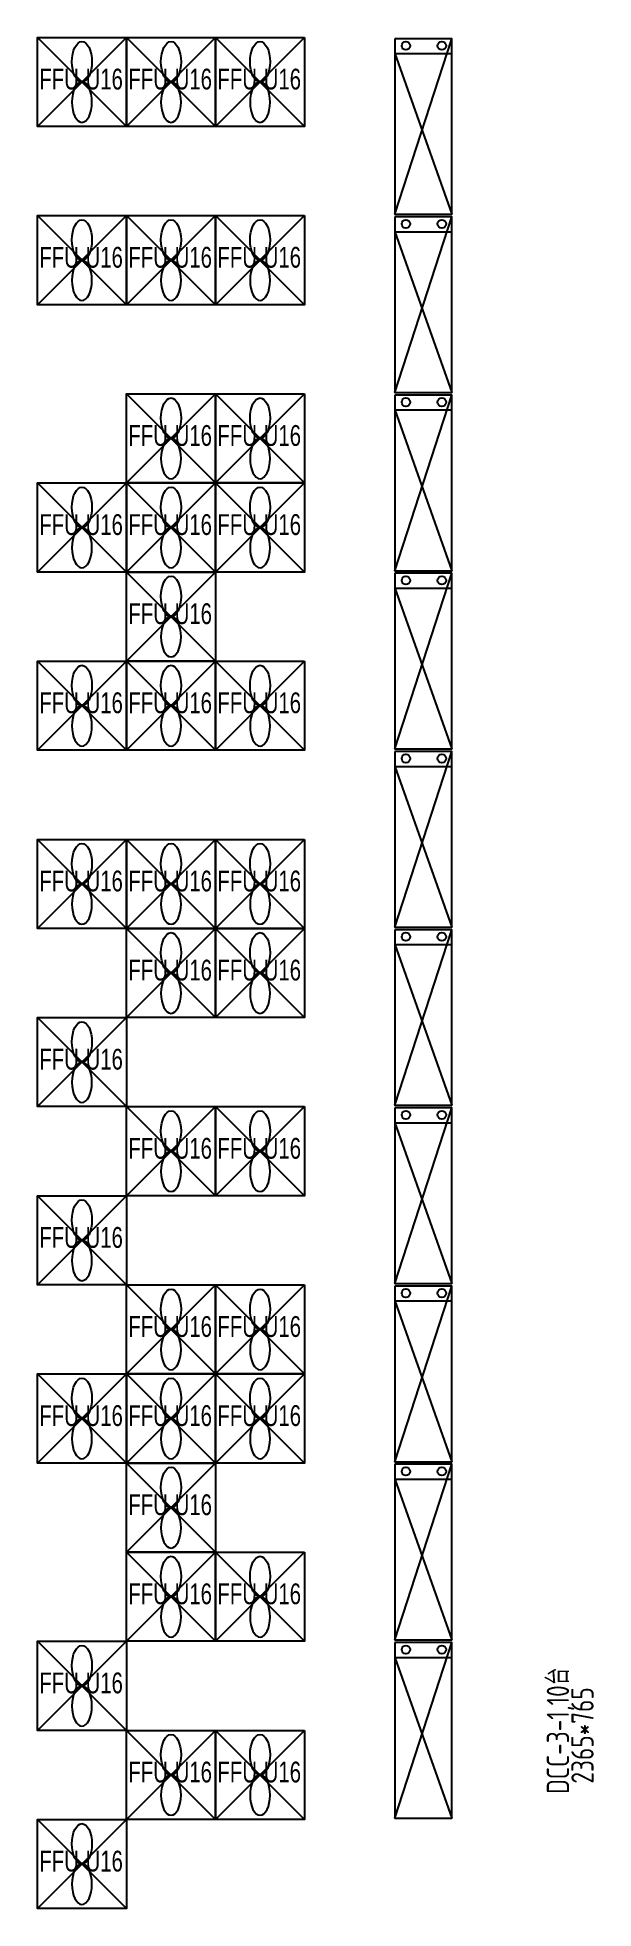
# Model space of a CAD drawing. Extents: x 1300 to 35707, y -1946 to 24200.
# Drawn here: x 1300 to 8794, y -1000 to 24200 of the extents above; entities outside this region: 3.
import ezdxf
from ezdxf.enums import TextEntityAlignment as Align

# ---------------------------------------------------------------- set-up
doc = ezdxf.new("R2010")
doc.units = 0
doc.header["$LTSCALE"] = 50
doc.header["$MEASUREMENT"] = 0
for name, color, linetype in [('0-DCC', 30, 'Continuous'), ('DCC-Size', 4, 'Continuous'), ('G-ANNO-IDEN', 7, 'Continuous'), ('K-CEIL-FFU-U16', 130, 'Continuous')]:
    doc.layers.add(name, color=color, linetype=linetype)
doc.styles.add('X-HL-CR-F1-EQP-02-01$0$EDRI-COM', font='tssdeng.shx', dxfattribs={"width": 0.8, "bigfont": 'hztxt.shx'})
doc.styles.add('X-HLP3-CR-F3-LAY-KPART-03-001$0$EDRI-COM', font='tssdeng.shx', dxfattribs={"width": 0.8, "bigfont": 'hztxt.shx'})
doc.styles.add('X-SMIC-LAY-SN1-3-KPART-001-0816$0$Arial', font='arial.ttf')

# ---------------------------------------------------------------- blocks, each defined once
blk = doc.blocks.new('DCC-3-1')
at = {"layer": '0-DCC'}
for p, q in [((-461, -1130), (304, 1235)), ((-461, 1035), (304, -1130)), ((-461, 1035), (304, 1035))]:
    blk.add_line(p, q, dxfattribs=at)
blk.add_lwpolyline([(-461, 1235), (-461, -1130), (304, -1130), (304, 1235)], close=True, dxfattribs=at)
for centre in [(-314, 1140), (170, 1140)]:
    blk.add_circle(centre, 57, dxfattribs=at)
blk = doc.blocks.new('FFU-U16')
at = {"color": 0, "linetype": 'Continuous'}
for p, q in [((-600, 600), (600, -600)), ((600, 600), (-600, -600))]:
    blk.add_line(p, q, dxfattribs=at)
blk.add_lwpolyline([(-600, 600), (600, 600), (600, -600), (-600, -600)], close=True, dxfattribs=at)
blk.add_ellipse((-272, 0), major_axis=(-272, 0), ratio=0.49619, dxfattribs=at)
at = {"color": 0, "linetype": 'Continuous', "extrusion": (0, 0, -1)}
blk.add_ellipse((272, 0), major_axis=(272, 0), ratio=0.49619, dxfattribs=at)
at = {"ltscale": 0.7, "style": 'X-SMIC-LAY-SN1-3-KPART-001-0816$0$Arial', "width": 0.7}
blk.add_text('FFU-U16', height=280, rotation=90, dxfattribs=at).set_placement((101, -574))

msp = doc.modelspace()

# ---------------------------------------------------------------- block references
at = {"layer": 'Defpoints'}
for p in [(6579, 22948), (6579, 20548), (6579, 18148), (6579, 15748), (6579, 13348), (6579, 10948), (6579, 8548), (6579, 6148), (6579, 3748), (6579, 1348)]:
    msp.add_blockref('DCC-3-1', p, dxfattribs=at)
at = {"layer": 'K-CEIL-FFU-U16', "transparency": 33554687, "rotation": 270}
for p in [(1900, 23600), (3100, 23600), (4300, 23600), (1900, 21200), (3100, 21200), (4300, 21200), (3100, 18800), (4300, 18800), (1900, 17600), (3100, 17600), (4300, 17600), (3100, 16400), (1900, 15200), (3100, 15200), (4300, 15200), (1900, 12800), (3100, 12800), (4300, 12800), (3100, 11600), (4300, 11600), (1900, 10400), (3100, 9200), (4300, 9200), (1900, 8000), (3100, 6800), (4300, 6800), (1900, 5600), (3100, 5600), (4300, 5600), (3100, 4400), (3100, 3200), (4300, 3200), (1900, 2000), (3100, 800), (4300, 800), (1900, -400)]:
    msp.add_blockref('FFU-U16', p, dxfattribs=at)
at = {"layer": 'K-CEIL-FFU-U16', "transparency": 33554687, "xscale": 0.75, "yscale": 0.75, "zscale": 0.75, "rotation": 270}
msp.add_blockref('FFU-U16', (29333, -1496), dxfattribs=at)

# ---------------------------------------------------------------- texts
at = {"layer": 'DCC-Size', "style": 'X-HL-CR-F1-EQP-02-01$0$EDRI-COM', "width": 0.8}
for s, p in [('DCC-3-1,10台', (8463, 1396)), ('2365*765', (8794, 1332))]:
    msp.add_text(s, height=300, rotation=90, dxfattribs=at).set_placement(p, align=Align.CENTER)
at = {"layer": 'G-ANNO-IDEN', "transparency": 33554687, "style": 'X-HLP3-CR-F3-LAY-KPART-03-001$0$EDRI-COM', "width": 0.8}
msp.add_text('%%U图例：', height=750, dxfattribs=at).set_placement((28091, 146))
msp.add_text('FFU1212，带U16超高效过滤器 ', height=450, dxfattribs=at).set_placement((30519, -1496), align=Align.MIDDLE_LEFT)

doc.saveas('drawing.dxf')
